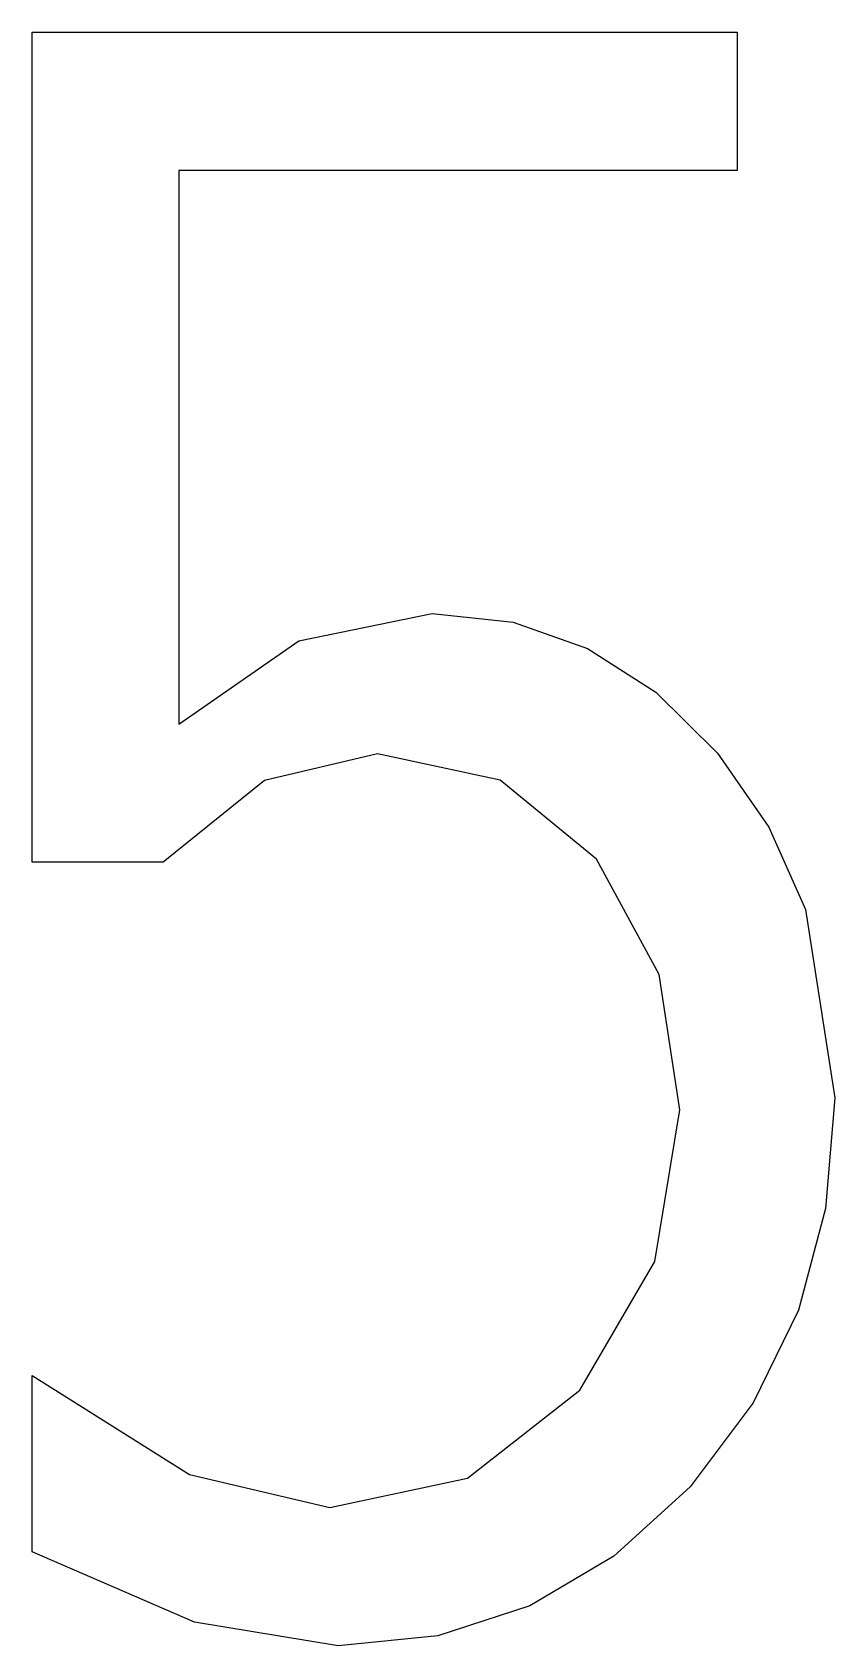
# Model space of a CAD drawing. Header units: metres. Extents: x -48 to 48, y 0 to 192.
import ezdxf

# ---------------------------------------------------------------- set-up
doc = ezdxf.new("R2010")
doc.units = ezdxf.units.M

msp = doc.modelspace()

# ---------------------------------------------------------------- linework, layer by layer
at = {"layer": 'COMPONENT0'}
for p, q in [((-47.87, 192.49), (36.22, 192.49)), ((-47.87, 93.47), (-47.87, 192.49)), ((36.22, 192.49), (36.22, 176.01)), ((36.22, 176.01), (-30.4, 176.01)), ((-30.4, 176.01), (-30.4, 109.95)), ((-16.05, 119.9), (-0.14, 123.16)), ((-0.14, 123.16), (9.5, 122.12)), ((9.5, 122.12), (18.38, 118.99)), ((-30.4, 109.95), (-16.05, 119.9)), ((18.38, 118.99), (26.51, 113.78)), ((26.51, 113.78), (33.88, 106.47)), ((-6.68, 106.4), (-20.17, 103.21)), ((7.96, 103.26), (-6.68, 106.4)), ((33.88, 106.47), (40, 97.64)), ((-20.17, 103.21), (-32.25, 93.47)), ((19.46, 93.83), (7.96, 103.26)), ((40, 97.64), (44.38, 87.85)), ((-32.25, 93.47), (-47.87, 93.47)), ((26.92, 80.07), (19.46, 93.83)), ((44.38, 87.85), (47.87, 65.35)), ((29.41, 63.93), (26.92, 80.07)), ((26.42, 45.83), (29.41, 63.93)), ((47.87, 65.35), (46.79, 52.17)), ((46.79, 52.17), (43.56, 40.04)), ((17.47, 30.47), (26.42, 45.83)), ((43.56, 40.04), (38.16, 28.98)), ((-47.87, 11.22), (-47.87, 32.25)), ((-47.87, 32.25), (-29.12, 20.42)), ((4.05, 19.98), (17.47, 30.47)), ((38.16, 28.98), (30.61, 18.96)), ((-29.12, 20.42), (-12.36, 16.48)), ((-12.36, 16.48), (4.05, 19.98)), ((30.61, 18.96), (21.52, 10.67)), ((-28.52, 2.81), (-47.87, 11.22)), ((21.52, 10.67), (11.49, 4.74)), ((11.49, 4.74), (0.53, 1.19)), ((-11.36, 0), (-28.52, 2.81)), ((0.53, 1.19), (-11.36, 0))]:
    msp.add_line(p, q, dxfattribs=at)

doc.saveas('drawing.dxf')
